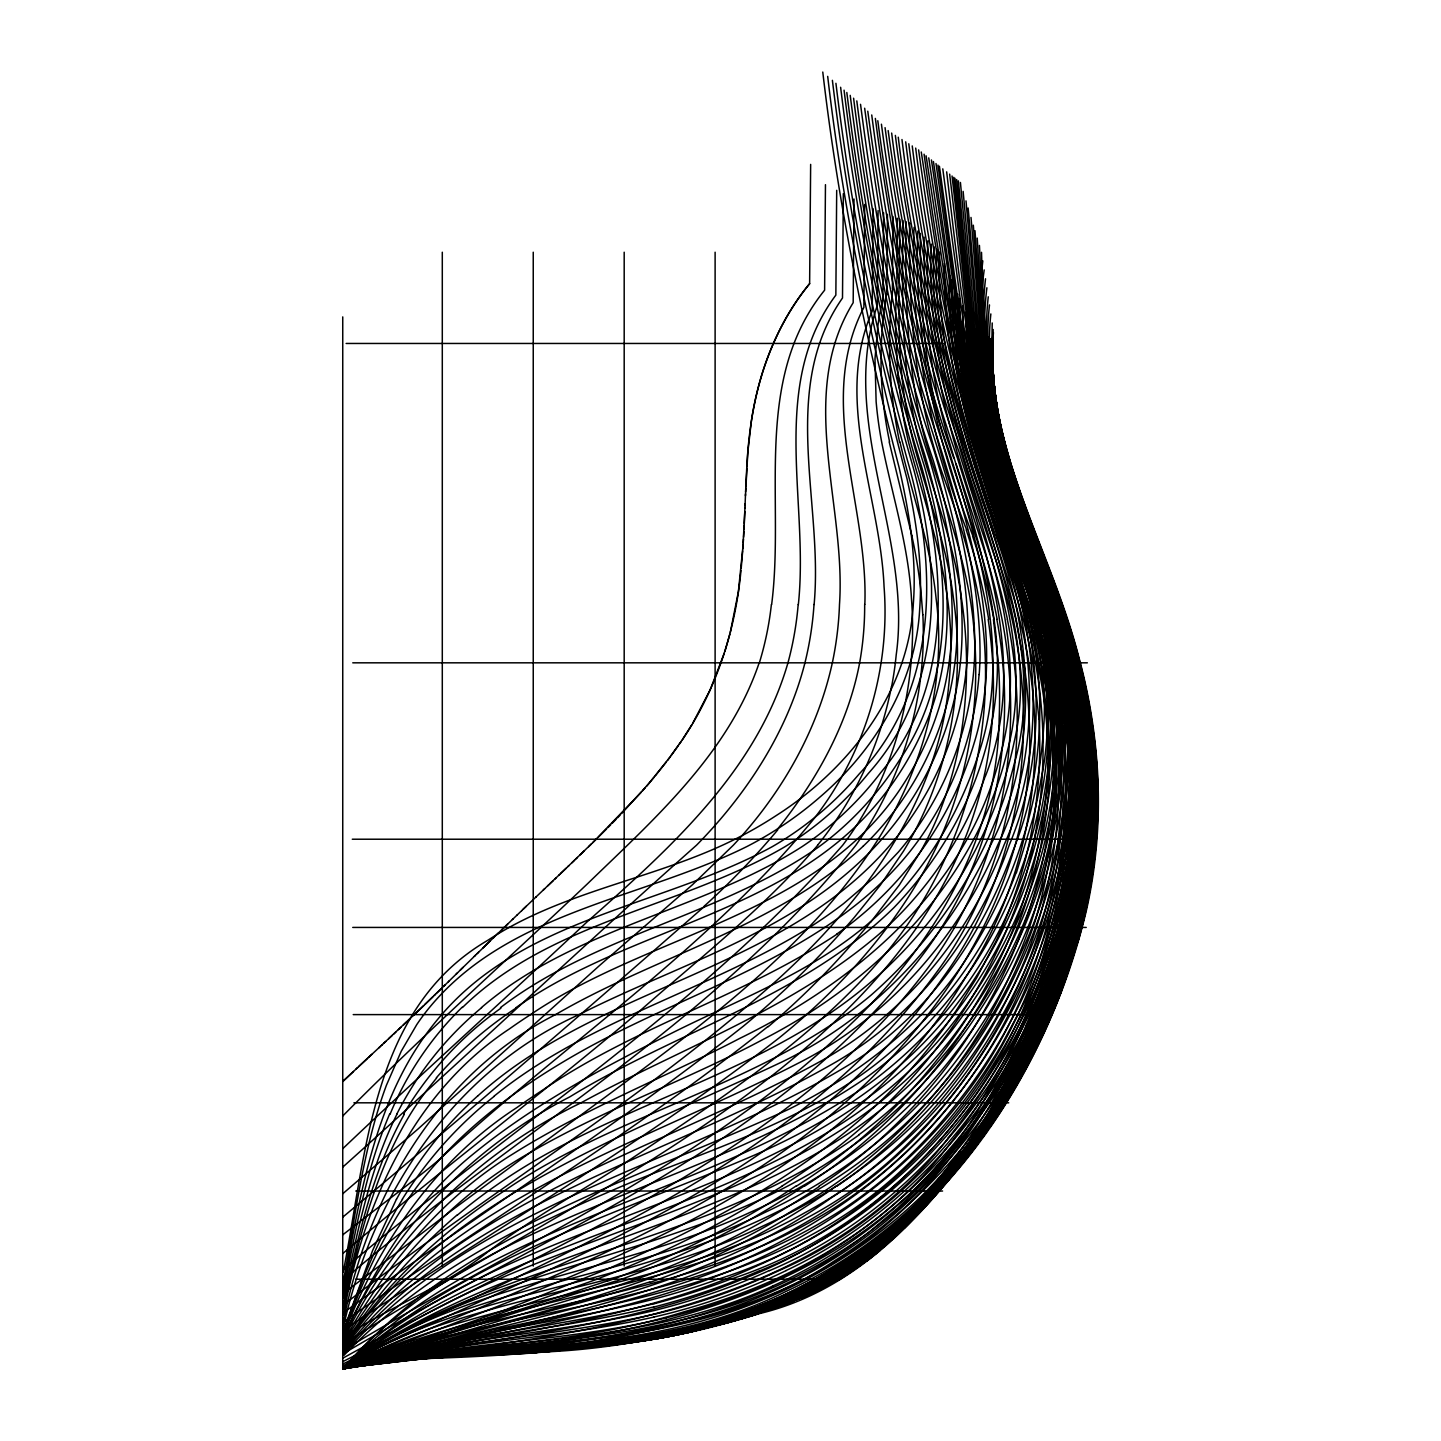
<?xml version="1.0" encoding="UTF-8"?>
<svg xmlns="http://www.w3.org/2000/svg" width="1441" height="1441" viewBox="0 0 1441 1441"><rect width="100%" height="100%" fill="white"/><g stroke="black" fill="none" stroke-linecap="round" stroke-linejoin="round"><path stroke-width="1.5" d="M992.723 337.194C989.589 415.278 1015.239 490.48 1042.618 562.476M920.349 233.478C920.006 288.74 922.87 344.309 933.984 398.581A514.977 514.977 0 0 0 942.54 433.795L977.682 542.248M944.467 263.325C943.783 314.606 950.916 365.762 962.876 415.566A858.278 858.278 0 0 0 971.666 449.016C990.183 515.302 1017.184 579.03 1032.17 646.325C1049.318 724.625 1046.022 807.176 1023.524 884.072C987.067 1001.333 906.047 1103.049 804.546 1171.173A885.747 885.747 0 0 1 781.869 1186.177M992.237 340.328C989.733 442.567 1031.702 537.727 1065.475 631.987A454.221 454.221 0 0 1 1075.634 668.804C1087.036 718.339 1090.441 769.494 1087.955 820.181A691.644 691.644 0 0 1 1085.037 857.971C1075.743 955.491 1037.358 1048.4 985.428 1130.699C929.193 1210.62 858.71 1289.857 759.605 1313.562A943.603 943.603 0 0 1 719.816 1324.945C667.867 1338.977 614.334 1345.948 560.711 1349.01L564.386 1348.362M939.622 252.121C933.462 384.603 993.371 505.485 1026.118 630.582A533.26 533.26 0 0 1 1033.503 668.102L1038.961 718.807M992.849 336.347C989.373 409.64 1012.447 480.574 1037.97 548.264M746.834 466.434C749.014 423.294 756.759 379.92 774.754 340.382A263.271 263.271 0 0 1 777.239 335.033L778.086 333.249A247.708 247.708 0 0 1 809.626 283.589L810.653 164.4M825.459 184.682L824.612 290.181C752.166 379.974 785.111 499.595 771.637 604.554M836.699 190.338L835.852 295.099C768.665 385.63 809.284 501.684 798.35 604.518M843.327 193.67L842.499 297.999C778.897 389.16 823.531 502.783 814.111 604.518M854.009 199.038L853.18 302.682C796.387 395.158 846.281 504.35 839.491 604.481A338.563 338.563 0 0 1 832.34 662.824C823.351 703.91 806.618 743.088 784.444 778.752A429.256 429.256 0 0 1 733.289 845.237L692.292 884.882L599.852 965.236L417.836 1129.168L342.742 1193.742M864.69 204.424L863.88 307.365C815.354 401.517 868.581 505.629 864.834 604.409M873.048 208.621L872.237 311.022C833.456 400.814 880.127 495.02 884.053 586.631C890.43 668.894 865.212 752.526 814.741 817.768C707.081 950.087 562.386 1045.031 438.172 1160.563A794.477 794.477 0 0 1 418.556 1176.45L342.742 1234.829M878.073 210.602L877.317 305.384C837.942 421.943 912.639 536.971 896.212 654.844A338.653 338.653 0 0 1 891.601 686.564M883.585 212.782L882.883 299.17A289.965 289.965 0 0 0 878.055 324.567L874.993 358.773L876.128 401.661A412.468 412.468 0 0 0 881.658 441.991C891.871 494.173 908.532 545.292 911.469 598.717C917.287 675.253 900.391 753.967 860.187 819.659A311.868 311.868 0 0 1 842.607 845.327C697.66 1010.519 508.781 1128.303 342.742 1270.187M886.827 294.793L887.476 214.331M892.411 288.596L892.988 216.528M897.383 218.257L896.86 283.661A671.776 671.776 0 0 0 895.654 331.322L898.175 379.127L903.327 417.007A435.866 435.866 0 0 0 908.496 442.009C926.905 511.879 953.24 581.335 950.664 654.772A335.393 335.393 0 0 1 948.664 685.916C937.172 802.799 863.537 901.075 779.455 977.971C643.803 1099.717 486.175 1193.562 342.742 1305.51M899.85 219.23C899.706 285.012 895.095 351.64 907.794 416.683A433.327 433.327 0 0 0 913.288 442.009C926.779 494.137 946.917 544.716 953.474 598.465C964.245 673.019 953.384 750.761 920.961 818.866A353.892 353.892 0 0 1 903.525 851.073L880.397 885.044L854.549 917.088A911.342 911.342 0 0 1 743.16 1026.334C614.262 1128.177 474.99 1215.988 342.742 1313.309M903.039 220.509C902.21 285.804 900.733 351.892 913.612 416.269A434.57 434.57 0 0 0 919.52 442.027C933.768 494.065 954.428 544.554 961.471 598.375C972.567 672.226 966.028 749.608 936.812 818.74A325.288 325.288 0 0 1 920.889 851.019L899.346 884.954L870.652 922.258M906.227 221.77C904.984 286.615 906.353 352.108 919.43 415.855A440.622 440.622 0 0 0 925.752 442.027C945.17 506.656 971.054 570.33 974.584 638.543C980.997 724.03 960.697 811.517 916.026 884.81C880.289 943.873 832.358 994.902 778.788 1038.168C640.344 1145.523 488.031 1233.28 342.742 1330.8M909.649 223.121C908.659 310.301 914.152 399.625 945.512 481.888C963.939 533.746 980.582 586.973 984.419 642.2C992.507 753.733 956.842 868.202 885.062 954.194C813.138 1039.249 718.501 1100.546 626.691 1161.842C580.525 1191.473 532.45 1218.203 488.553 1251.256C444.26 1287.317 389.538 1306.158 342.742 1338.167M924.149 237.153C923.483 291.388 927.175 345.876 938.397 399.013A555.001 555.001 0 0 0 946.953 433.795C966.335 499.955 988.418 566.007 995.983 634.887C1006.07 735.306 962.714 836.032 893.744 907.812C802.979 996.704 676.387 1031.558 569.915 1096.799C469.352 1148.531 388.62 1233.928 343.66 1337.842M927.95 240.827C922.096 351.532 956.446 457.644 992.165 560.693M529.586 1352.505C699.515 1348.308 874.165 1284.129 977.358 1143.199C1065.151 1025.758 1114.235 875.137 1092.818 728.227A564.71 564.71 0 0 0 1079.939 662.824C1052.452 552.299 984.509 450.006 993.425 332.511M993.011 335.303C988.778 409.064 1013.005 480.303 1038.853 548.264M931.354 244.123C925.662 355.999 962.75 462.651 998.109 566.889A702.776 702.776 0 0 1 1012.122 619.432C1039.88 741.683 1017.148 875.948 942.738 977.899C801.34 1180.035 556.208 1263.055 342.742 1364.033M934.092 246.771C927.031 371.472 977.899 487.112 1012.032 604.085A580.075 580.075 0 0 1 1015.797 619.45L1023.921 662.824A518.148 518.148 0 0 1 1029.054 718.122C1036.439 833.727 986.941 945.314 913.684 1032.35C768.629 1206.567 543.167 1277.338 342.742 1365.78L342.742 316.894M936.83 249.401C930.634 373.183 981.159 488.067 1015.653 604.085A603.779 603.779 0 0 1 1019.544 619.45C1051.624 740.17 1034.188 872.562 965.416 977.61C833.492 1199.308 567.34 1276.24 342.742 1366.825M993.155 334.24C985.824 445.593 1044.833 544.374 1074.698 648.234A536.07 536.07 0 0 1 1083.758 684.385M1097.358 817.047C1100.978 729.848 1078.733 644.037 1046.796 563.557M993.263 333.573C985.14 450.565 1051.173 552.876 1079.165 662.824A547.364 547.364 0 0 1 1096.493 794.784C1097.52 899.562 1063.872 1002.432 1011.204 1092.206A570.708 570.708 0 0 1 925.987 1203.739C880.433 1254.246 821.82 1292.559 756.759 1312.643A706.847 706.847 0 0 1 630.077 1342.49L586.109 1347.695M1089.846 794.73C1088.621 940.343 1026.821 1083.02 924.203 1185.961C856.53 1255.525 767.891 1303.186 673.343 1324.243C564.782 1350.307 451.393 1343.678 342.742 1368.842C412.991 1353.747 485.293 1354.45 556.658 1349.298M1084.226 817.029C1091.828 723.958 1064.881 633.626 1030.783 548.264A884.648 884.648 0 0 1 1000.54 438.136M927.536 1203.613C1033.665 1087.613 1093.323 929.859 1087.865 772.466M745.051 505.701L745.141 503.738M744.943 508.331L745.519 493.903M744.817 511.591L744.313 523.389M745.591 491.939L745.754 488.013M744.979 507.664L742.835 548.913M745.447 495.794L747.843 452.006L751.391 420.916A324.153 324.153 0 0 1 763.064 370.769C773.295 339.283 788.587 309.239 809.698 283.643M745.844 486.049L746.726 468.397M744.204 525.353L744.024 529.279M743.916 531.261L743.592 537.151M1081.29 894.681C1096.907 803.231 1092.476 707.549 1060.792 619.882C1018.877 504.746 968.388 386.206 982.816 260.893M1087.991 839.22L1089.63 772.466M743.466 539.114L743.232 543.041M1085.992 839.22L1087.343 817.011M993.209 329.521C983.158 445.575 1050.237 546.823 1078.408 655.583C1101.14 738.513 1105.445 827.062 1086.244 911.108C1044.149 1087.757 923.951 1259.632 745.339 1315.867M743.106 545.004L738.35 591.873L730.317 632.311M992.219 322.964L991.444 367.725M742.691 550.876L741.178 568.493M990.85 313.94C980.348 414.071 1025.974 506.944 1058.775 598.663C1081.795 661.455 1096.241 727.759 1096.511 794.82A523.984 523.984 0 0 1 1077.814 938.559M989.481 304.916C976.386 426.248 1040.798 535.638 1073.905 648.234A515.176 515.176 0 0 1 1087.072 706.18C1111.119 839.094 1076.031 976.35 1010.285 1092.224A546.193 546.193 0 0 1 989.21 1125.943L956.302 1170.038A654.052 654.052 0 0 1 926.725 1203.685C881.838 1255.327 823.261 1294.594 757.264 1313.327A846.858 846.858 0 0 1 727.561 1322.388L691.716 1331.7A637.39 637.39 0 0 1 669.777 1336.257C561.882 1357.566 450.907 1349.497 342.742 1367.887L609.435 1287.966M988.256 296.81C970.045 464.921 1091.63 606.805 1093.917 772.592M984.185 269.917C959.778 447.683 1087.919 598.195 1089.684 772.466M985.518 278.779C973.161 387.341 1014.68 491.417 1052.38 590.9M986.887 287.786C968.838 436.209 1060.432 564.98 1085.775 706.216C1098.366 777.708 1095.016 851.685 1077.256 921.988C1049.48 1039.609 981.951 1145.703 894.501 1228.074M740.98 570.456C735.27 632.419 715.096 693.463 679.053 744.511M1082.623 872.616L1083.938 861.52M1078.534 883.621L1081.398 861.502A685.952 685.952 0 0 0 1084.893 817.029C1092.458 723.976 1065.782 633.554 1031.45 548.264A878.938 878.938 0 0 1 1003.855 452.366M1081.344 894.681L1071.888 938.541L1058.342 982.366M1071.798 911.072C1085.974 836.464 1088.531 759.011 1073.527 684.331C1059.333 618.585 1030.099 557.505 1010.393 493.434A691.986 691.986 0 0 1 999.982 456.527C978.871 375.344 975.917 291.1 968.118 207.972M343.192 1272.115C366.662 1154.583 370.985 1008.178 487.959 940.216A334.474 334.474 0 0 1 509.177 927.428C580.381 888.088 662.482 875.552 735.018 839.22A404.615 404.615 0 0 0 775.87 815.786C848.821 769.278 908.893 692.437 913.342 603.563C916.8 557.703 909.181 511.897 899.058 467.298C865.357 337.302 838.32 205.523 822.775 72.05M343.246 1281.715C354.486 1221.878 361.475 1160.942 380.316 1102.815A424.176 424.176 0 0 1 386.422 1085.253L401.264 1051.191L416.755 1024.623A217.357 217.357 0 0 1 429.4 1007.583C508.835 911.27 641.425 899.184 747.122 846.425A366.734 366.734 0 0 0 821.046 796.116C875.57 749.086 915.846 682.061 919.682 609.129C922.816 565.394 916.512 521.57 907.055 478.934C872.201 346.56 843.399 212.493 827.692 76.373M343.3 1287.696C360.214 1194.697 374.966 1094.494 437.56 1019.508C521.462 917.341 662.23 906.749 772.016 846.804A322.964 322.964 0 0 0 807.572 823.117A332.475 332.475 0 0 0 859.088 774.069C937.605 690.509 937.947 570.33 909.217 466.65C873.714 340.058 848.101 210.89 832.394 80.336M1065.962 938.505C1079.075 884.324 1082.93 828.323 1083.308 772.736A474.449 474.449 0 0 0 1065.313 652.071L1047.967 599.186M1075.328 916.566L1077.49 905.65M343.336 1292.181C355.531 1232.091 365.402 1170.794 389.628 1114.055M343.498 1315.003C363.276 1204.388 413.009 1092.314 509.7 1028.712A516.599 516.599 0 0 1 530.54 1014.626C649.207 933.912 812.796 916.404 898.608 791.451A312.265 312.265 0 0 0 937.713 711.836C965.578 627.682 948.772 537.223 924.618 454.419C886.665 337.824 865.663 216.744 850.208 95.358M1070.807 916.53C1037.196 1086.892 927.77 1256.732 756.579 1312.643A722.301 722.301 0 0 1 727.597 1321.937L700.74 1329.395M343.372 1298.161C356.774 1235.748 368.464 1171.893 396.941 1114.181M343.444 1309.022C357.998 1241.962 374.12 1173.568 410.271 1114.361A296.972 296.972 0 0 1 426.86 1090.171L436.641 1077.958M343.408 1304.159C357.602 1239.242 371.562 1172.866 404.291 1114.289M343.534 1321.001C368.157 1195.237 438.334 1073.869 555.542 1014.608C656.412 955.707 776.015 927.374 863.141 846.245M1072.897 927.428L1067.187 949.565M1064.611 944.035C1045.157 1019.057 1013.743 1091.72 967.217 1154.025M343.57 1326.621C372.318 1194.679 453.321 1071.077 579.066 1014.608C680.134 963.29 796.153 931.516 875.642 845.993A316.876 316.876 0 0 0 897.275 820.289A326.855 326.855 0 0 0 947.926 722.409C975.809 636.616 958.121 544.716 933.282 460.544C893.51 344.129 872.129 222.689 856.801 100.906M729.83 634.22L724.913 651.242M1068.844 949.583L1071.888 938.541M1076.031 938.559L1065.944 971.558L1053.983 1003.945A718.014 718.014 0 0 1 1039.682 1037.304L1026.046 1065.151L1010.681 1092.224A585.388 585.388 0 0 1 926.275 1203.577C881.172 1254.751 822.325 1293.225 756.939 1312.895A763.622 763.622 0 0 1 719.924 1324.027L681.431 1333.429A673.704 673.704 0 0 1 630.059 1342.418L529.567 1352.306M1077.111 938.559L1066.97 971.558L1054.812 1003.981A696.669 696.669 0 0 1 1040.492 1037.304L1011.726 1092.206A561.342 561.342 0 0 1 938.037 1191.095L900.031 1228.11M1077.796 938.559L1067.601 971.576L1055.514 1003.963M1078.877 938.559L1060.72 993.245M724.301 653.115L710.143 689.879L692.869 723.022M985.5 775.942C1026.821 670.731 989.12 559.72 957.346 457.878C918.872 350.091 896.338 237.459 881.424 124.196M1060.558 971.486L1053.101 993.173M1052.038 993.173L1065.601 949.565A556.154 556.154 0 0 0 1075.598 905.614L1082.083 861.502A691.302 691.302 0 0 0 1085.559 817.011C1096.079 707.747 1054.128 605.328 1015.905 505.701C985.032 417.422 981.555 323.09 974.981 230.704M343.606 1331.808C359.331 1286.038 377.074 1240.575 402.507 1199.218M343.606 1330.061L372.625 1250.464L396.419 1199.254M759.173 662.824C728.462 753.535 654.574 818.794 587.712 883.567C506.061 961.039 421.889 1035.917 342.742 1116M1016.427 872.634L1033.305 817.245A544.374 544.374 0 0 0 1040.978 779.527C1060.666 688.852 1031.522 598.826 1001.567 514.149C958.175 396.833 935.461 273.52 918.619 149.918M1041.429 1025.992L1058.396 982.366M343.624 1333.159C366.104 1271.394 393.465 1209.629 438.514 1160.762C480.015 1115.064 531.207 1079.255 584.938 1049.372C705.568 982.528 856.512 945.386 932.129 819.605A326.17 326.17 0 0 0 979.069 674.532M1054.434 993.173L1046.13 1014.608M1044.959 1014.608L1049.12 1003.927M1027.361 1037.232C1075.328 927.013 1089.738 802.475 1067.403 684.349A442.351 442.351 0 0 0 1060.414 655.025C1027.307 549.723 978.151 446.476 979.97 333.61M1039.321 1026.01C1021.813 1069.15 1000.18 1110.795 972.351 1148.207M343.642 1334.906C377.848 1244.322 434.642 1160.87 516.815 1107.607A790.821 790.821 0 0 1 542.536 1090.207C634.562 1026.857 744.168 995.983 836.915 934.236M1025.001 1042.834C1073.617 930.832 1090.098 804.708 1067.187 684.439A379.289 379.289 0 0 0 1061.441 657.384C1039.591 579.174 1005.476 504.674 988.328 425.041A871.247 871.247 0 0 1 977.124 368.878L968.514 305.492L954.951 178.252M1024.533 1042.834C998.613 1108.111 958.229 1167.66 907.452 1216.186M1041.465 1025.992C998.757 1125.925 931.048 1218.582 839.977 1279.23M1034.368 1037.304L1013.275 1081.47M1022.137 1048.418C979.087 1156.799 890.97 1243.205 785.651 1291.604C647.928 1360.664 489.67 1339.716 342.742 1367.887C493.47 1318.911 655.835 1296.648 792.1 1210.818C890.232 1155.772 969.595 1070.033 1013.852 966.389C1062.665 859.178 1066.97 733.955 1032.603 621.882C997.028 515.59 957.184 407.929 957.797 294.126M1024.191 1059.621C1098.276 919.178 1115.766 747.375 1055.154 598.699M343.66 1336.654C374.498 1268.602 413.891 1202.082 472.72 1154.475C531.909 1105.913 599.744 1069.276 667.94 1035.07C738.476 999.297 815.138 971.702 874.723 917.953C922.997 873.804 958.589 816.308 978.493 754.111C1012.753 653.566 978.925 548.697 949.295 451.79C911.342 344.075 890.178 231.407 875.353 118.414M1019.562 1070.609C1098.024 918.493 1117.514 736.801 1046.454 577.643M994.722 943.531L976.836 977.538L956.482 1010.141A559.45 559.45 0 0 1 873.372 1107.913M1019.021 1070.609L1001.441 1102.815L979.394 1137.345M1014.374 1081.489L1019.976 1070.609M1020.786 1070.609L1009.204 1092.224M343.679 1339.608C392.871 1235.964 477.926 1152.548 581.029 1102.815C681.125 1048.129 791.685 1009.114 879.262 933.984A376.029 376.029 0 0 0 985.356 775.906M1026.478 1026.136C972.135 1130.717 888.413 1222.815 778.969 1270.602A637.606 637.606 0 0 1 653.89 1314.354M963.525 1159.357L987.589 1125.907A534.467 534.467 0 0 0 1007.835 1092.224L1029.937 1048.508L1039.591 1025.992A705.496 705.496 0 0 0 1052.038 993.173M1014.158 1081.489L987.715 1125.889L955.527 1169.984A690.978 690.978 0 0 1 926.905 1203.667L891.024 1239.494L850.929 1270.368M343.679 1341.355C384.747 1266.945 440.262 1198.516 513.392 1153.665C585.28 1108.417 664.823 1077.562 739.917 1038.313C857.845 980.727 969.018 886.341 1000.72 753.589C1029.234 651.17 988.544 548.823 959.004 451.826C921.664 347.101 899.832 237.621 885.062 127.655M691.86 724.715L682.386 739.647M995.947 1114.433L1003.062 1102.815M343.715 1342.85C390.187 1267.143 450.547 1197.723 528.577 1153.466C603.707 1109.318 686.474 1080.516 763.154 1039.393C877.353 980.943 975.431 880.415 1006.737 753.283C1035.322 650.539 991.336 548.895 962.102 451.844C924.942 348.074 902.949 239.602 888.16 130.591M1005.602 1102.815L973.99 1148.621L947.331 1180.773A484.59 484.59 0 0 1 924.942 1203.811C868.239 1257.921 799.035 1299.962 723.13 1320.604M990.688 1126.142L998.523 1114.577A641.047 641.047 0 0 0 1060.594 993.209M681.287 741.268L667.525 760.416M343.733 1346.182C377.56 1295.549 421.042 1251.779 469.604 1215.213A647.621 647.621 0 0 1 504.044 1191.023C618.765 1111.641 763.082 1085.469 870.868 995.317C940.036 934.669 991.894 853.414 1014.212 763.892C1039.519 677.576 1011.006 590.162 985.122 507.971C942.18 387.287 911.414 262.586 895.365 135.4M677.936 746.132L671.056 755.696M343.733 1347.461C445.431 1197.993 622.62 1137.273 778.824 1063.422C872.832 1019.093 947.8 939.316 990.597 845.092C1041.213 746.96 1031.99 632.689 994.488 532.233C949.961 403.894 914.369 272.439 898.265 137.201M971.955 1148.351L987.427 1125.943A530.9 530.9 0 0 0 1008.016 1092.224C1062.557 995.281 1090.891 883.801 1087.162 772.466C1088.712 635.103 1002.179 517.625 992.867 381.937M963.759 1087.216C1037.574 988.238 1072.554 862.204 1061.333 739.305C1056.703 656.79 1020.786 581.443 997.172 503.521C978.835 442.837 968.352 379.704 967.361 316.263M982.492 1137.561L986.599 1131.906M343.751 1349.118C452.528 1197.957 639.48 1145.217 797.557 1063.548C888.07 1018.012 958.301 937.731 997.766 845.056C1044.149 748.023 1035.485 636.652 998.775 538.322C953.456 408.884 918.385 275.952 901.976 139.525M669.885 757.282L648.396 784.066L621.521 813.661M964.641 1159.104L972.855 1148.189M963.092 1159.465C1062.792 1025.109 1102.779 848.677 1071.888 684.331A426.068 426.068 0 0 0 1064.899 655.043L1052.759 616.586L1028.009 548.102A785.111 785.111 0 0 1 985.158 335.573M963.813 1087.144C902.174 1171.227 813.426 1232.775 717.096 1270.908C596.178 1316.732 467.136 1334.438 342.742 1368.32C494.965 1302.79 669.525 1303.348 814.849 1219.428C883.081 1181.386 939.892 1124.935 982.978 1060.108C1055.172 950.808 1090.423 814.525 1068.159 684.421A384.531 384.531 0 0 0 1062.233 657.384C1040.6 581.299 1007.583 508.709 990.489 431.219A865.068 865.068 0 0 1 977.971 368.95L969.649 305.978L956.662 179.549M978.295 1143.181C914.927 1228.038 827.224 1296.99 723.094 1322.442M666.318 761.965L655.331 775.798M958.913 1164.85L962.768 1159.501M777.257 829.53C816.236 780.86 847.992 724.643 859.647 662.824A323.865 323.865 0 0 0 864.672 604.427M948.142 1137.904C1056.289 1006.232 1095.484 821.91 1052.777 657.312A564.89 564.89 0 0 0 1046.418 635.427L1011.258 534.323M947.494 1180.521C1007.331 1110.597 1050.615 1027.199 1074.932 938.541A513.969 513.969 0 0 0 1086.496 883.657L1089.486 861.52A588.576 588.576 0 0 0 1093.287 794.766C1095.214 709.692 1070.051 627.628 1038.745 549.579M343.805 1368.59C412.54 1287.011 508.151 1235.063 604.896 1193.616A1254.571 1254.571 0 0 1 640.831 1178.378C727.471 1143.848 819.064 1113.965 890.808 1051.858A433.849 433.849 0 0 0 1016.139 872.525M958.571 1164.886L941.459 1185.907M343.751 1350.757C461.949 1199.921 655.007 1151.737 816.254 1063.638C903.111 1016.878 968.982 936.578 1004.053 845.02C1047.643 747.068 1038.457 636.4 1001.207 538.34C955.563 409.856 922.258 277.338 905.687 141.848M904.57 1227.93L927.536 1203.613L955.797 1169.912M954.302 1170.218C914.873 1220.473 864.024 1261.65 806.906 1290.217M817.677 845.327C763.748 908.514 697.606 959.742 635.625 1014.608C539.348 1095.935 438.442 1171.587 342.742 1253.58M954.951 1170.164C823.928 1335.285 598.934 1354.162 404.633 1359.151M654.07 777.311L646.469 786.282M947.169 1180.539C915.972 1218.131 881.586 1254.138 839.238 1279.23L879.172 1250.446L915.774 1215.988M948.466 1137.958C816.741 1307.744 589.765 1332.997 392.168 1358.323M645.19 787.759L642.614 790.713M343.769 1352.216C469.82 1201.362 668.84 1157.555 832.916 1063.728C916.584 1015.995 977.538 935.101 1009.258 845.002C1050.525 746.312 1040.942 636.202 1003.224 538.358C957.328 410.667 925.5 278.491 908.785 143.776M641.317 792.172L592.809 842.589M924.402 1195.291C1051.462 1052.632 1104.779 846.642 1059.874 660.59A497.415 497.415 0 0 0 1049.318 623.953C1015.04 529.91 974.927 434.786 977.502 332.709M936.524 1191.023L924.636 1203.811M620.188 815.066L617.487 817.858M343.769 1353.856C477.818 1201.848 684.457 1165.553 850.73 1063.728C928.454 1015.076 982.384 935.93 1013.023 850.694C1051.966 754.291 1046.382 646.379 1009.402 550.534C961.994 419.673 929.103 284.165 912.243 145.937M616.136 819.245L612.065 823.423M916.098 1215.952L892.177 1239.44M610.714 824.792L607.976 827.566M926.419 1203.721L888.575 1239.422L861.304 1260.641M606.607 828.935L598.357 837.149M903.345 1227.948L927.121 1203.649A711.674 711.674 0 0 0 956.248 1169.966M926.005 1203.739C878.974 1252.679 820.631 1290.542 756.255 1312.247M596.97 838.518L567.988 866.491M918.025 1210.062C869.427 1259.956 807.915 1296.36 741.376 1316.552M460.273 970.117L463.065 967.379M456.077 974.224L457.481 972.855M448.367 981.753L475.458 955.275M443.954 986.058L449.16 980.979M474.359 956.338L493.867 937.37M445.035 984.996L415.909 1013.131M477.205 953.582L478.628 952.195M436.893 992.921L440.964 988.976M482.897 948.016L490.048 941.081M591.422 843.958L588.63 846.66M342.742 1148.693C423.222 1072.158 506.061 998.127 586.937 922.006C668.804 849.379 756.561 771.674 787.957 662.824A324.819 324.819 0 0 0 798.17 604.518M434.209 995.515L435.56 994.218M432.876 996.812L424.951 1004.467M492.912 938.307L498.496 932.903M497.217 934.146L507.772 923.969M501.54 929.985L504.404 927.211M580.237 854.783L584.434 850.73M343.787 1355.495C464.668 1229.857 634.923 1179.963 788.785 1109.264C861.628 1072.951 928.436 1020.732 971.45 950.718C1013.005 884.324 1038.259 807.518 1043.518 729.362C1049.174 661.293 1026.713 595.908 1005.764 532.323M505.845 925.824L513.032 918.926M576.004 858.836L577.409 857.485M423.654 1005.728L383.684 1043.338M512.42 919.52L517.355 914.783M517.067 915.071L521.714 910.622M521.678 910.64L526.361 906.173M571.771 862.889L574.599 860.187M523.119 909.271L536.07 896.914M566.097 868.293L560.405 873.714M535.638 897.329L553.272 880.523M554.695 879.154L556.136 877.803M558.73 875.317L568.943 865.591M543.239 890.07L544.68 888.701M547.544 885.963L548.985 884.612M549.525 884.09L558.982 875.083M413.369 1015.545L414.648 1014.338M408.343 1020.3L409.586 1019.129M407.082 1021.489L403.354 1025.001M353.459 1071.474L342.742 1081.543L357.656 1067.547M356.071 1069.024L371.886 1054.29M398.418 1029.631L400.886 1027.307M358.647 1066.61L367.563 1058.306M393.501 1034.224L395.951 1031.918M388.602 1038.781L392.276 1035.358M368.824 1057.136L385.738 1041.447M378.767 1047.913L379.992 1046.76M381.235 1045.626L382.459 1044.473M704.289 906.533C584.884 1011.312 464.632 1115.262 342.742 1217.159M462.453 1007.511C551.219 920.763 681.125 907.668 784.823 846.804A322.568 322.568 0 0 0 818.848 822.793A330.98 330.98 0 0 0 868.401 773.385C944.431 688.636 941.621 569.375 912.964 466.65C876.686 341.247 851.595 212.908 835.924 83.308M873.264 1107.805C829.277 1148.513 779.095 1181.98 726.804 1211.034A1317.993 1317.993 0 0 1 612.533 1266.783M1047.391 577.625C1091.215 680.584 1101.861 796.008 1080.534 905.65A491.759 491.759 0 0 1 1073.005 938.541C1037.934 1075.887 952.735 1200.605 830.971 1274.799M342.742 1167.12C461.534 1060.72 577.283 950.97 696.543 845.165A503.846 503.846 0 0 0 719.635 820.109C758.705 774.538 790.1 721.311 804.943 662.824A335.753 335.753 0 0 0 814.021 604.5M477.691 1096.025C596.484 988.004 773.889 972.693 883.567 852.388A314.552 314.552 0 0 0 909.541 820.019M893.006 1233.874C839.977 1281.535 773.024 1309.923 704.667 1327.431M890.502 1239.494C864.456 1262.424 835.492 1282.4 803.357 1295.801M768.017 1026.46C632.815 1134.139 484.104 1223.337 342.742 1322.442M887.35 1233.82C843.129 1271.646 790.983 1299.962 735.324 1316.858M456.977 1215.429L467.19 1207.018A512.888 512.888 0 0 1 497.757 1184.322C613.145 1103.698 758.632 1076.715 867.158 985.176C941.279 923.285 994.326 836.284 1014.23 741.737C1033.521 660.014 1003.999 579.282 980.925 501.918C938.433 382.405 907.434 259.056 891.655 133.076M900.661 1222.166C830.322 1280.833 744.583 1321.091 654.34 1337.068C551.273 1354.756 445.593 1348.344 342.742 1367.887L594.16 1298.881L649.783 1281.95M481.474 1007.547C574.058 927.77 700.794 911.469 801.898 846.75A321.487 321.487 0 0 0 833.943 822.397A328.62 328.62 0 0 0 880.829 772.502C951.744 688.005 946.971 572.653 919.538 472.792C881.766 346.903 856.386 217.717 840.625 87.271M342.742 1280.707C512.275 1134.571 715.186 1022.75 855.81 845.255A367.293 367.293 0 0 0 922.852 614.713M867.194 1260.785L880.091 1250.446M342.742 1294.018L452.942 1209.503L604.842 1097.43C705.406 1022.84 809.86 946.359 878.199 839.22C922.87 768.251 947.007 682.62 936.128 598.717C930.778 545.076 911.937 494.263 899.959 442.009M494.209 1096.061C587.91 1019.976 708.143 990.615 809.464 927.428A459.895 459.895 0 0 0 843.597 903.597L875.245 876.452L898.211 852.225A307.617 307.617 0 0 0 922.474 819.803A325.666 325.666 0 0 0 971.955 686.402A307.473 307.473 0 0 0 974.602 657.24C976.908 576.364 953.384 497.703 929.049 421.456C895.275 319.974 879.064 213.88 864.654 108.237M859.088 1134.589C1004.557 1027.991 1088.369 836.158 1053.119 657.312M864.204 1255.579C1035.809 1126.394 1108.399 891.691 1070.105 684.331A432.102 432.102 0 0 0 1063.134 655.025C1035.575 566.493 996.253 480.7 987.409 387.287A622.314 622.314 0 0 1 983.212 334.798M500.459 1007.619C596.268 934.272 720.968 915.792 819.028 846.714A306.933 306.933 0 0 0 848.677 821.982A319.776 319.776 0 0 0 899.31 760.38C958.841 673.415 948.7 562.71 921.592 466.65C883.621 343.967 859.665 217.555 844.066 90.171M836.897 1186.195C993.66 1078.318 1090.981 874.471 1064.215 684.511A377.578 377.578 0 0 0 1058.883 657.384C1036.619 572.707 998.955 492.606 981.861 406.434A899.292 899.292 0 0 1 974.422 368.626L964.948 303.961L949.655 174.145M818.956 1186.195C941.297 1106.67 1026.911 972.369 1048.688 828.269C1064.737 725.237 1035.088 623.269 1000.126 527.388C973.72 449.952 955.221 369.076 954.681 286.939M848.479 1265.504C1030.747 1140.137 1108.435 897.023 1069.168 684.331A435.146 435.146 0 0 0 1062.197 655.025C1028.334 550.228 982.186 446.692 982.078 334.384M804.51 1186.177C928.851 1107.084 1020.948 974.602 1043.896 828.287C1061.765 725.652 1034.512 623.052 999.009 527.37C971.684 447.647 951.618 364.447 951.564 279.734M796.315 1186.177C921.79 1107.3 1017.49 975.881 1041.177 828.287C1080.156 635.067 941.153 467.208 949.799 275.663M515.86 1007.727C626.547 929.445 775.384 914.999 869.535 812.22A313.742 313.742 0 0 0 919.898 736.495C962.012 651.98 948.754 554.101 924.51 466.65C885.873 344.921 862.493 219.104 846.822 92.494M857.449 1260.497C826.053 1282.004 791.631 1298.827 755.931 1311.868A564.782 564.782 0 0 1 658.159 1338.491A594.701 594.701 0 0 0 756.183 1312.067M342.742 1344.885C603.527 1173.01 1046.634 1012.537 988.202 619.45M342.742 1350.667C513.482 1246.825 702.019 1166.345 848.245 1026.55C933.192 946.647 997.604 838.122 999.153 718.771A500.477 500.477 0 0 0 998.361 662.824L993.443 619.45M342.742 1353.964C537.403 1238.72 761.983 1153.539 908.37 972.729C990.886 876.218 1020.192 743.16 996.848 619.45M841.22 1270.133L796.423 1294.45L755.714 1311.616A549.868 549.868 0 0 1 654.25 1339.139M839.923 1279.23L805.861 1296.378L757.642 1313.85A932.615 932.615 0 0 1 719.834 1324.711M838.554 1279.23L816.831 1291.028L793.559 1301.115M342.742 1358.251C544.752 1245.961 778.861 1162.563 924.257 972.729C1001.045 873.912 1025.596 741.142 1002.089 619.45A642.524 642.524 0 0 0 985.662 554.569L956.085 463.948M825.513 1285.156L836.248 1279.23M823.405 1279.23C779.437 1303.907 731.902 1322.172 682.764 1333.411M342.742 1361.673C552.137 1255.201 792.37 1169.93 936.344 972.657C1010.519 872.796 1032.26 740.044 1007.331 619.45M786.102 1270.548C920.817 1206.946 1019.994 1079.669 1063.152 938.613A604.5 604.5 0 0 0 1071.906 905.65L1080.426 861.538A505.773 505.773 0 0 0 1079.687 706.252A491.435 491.435 0 0 0 1067.853 652.053L1050.669 599.15M827.602 1285.318L793.27 1300.989L757.516 1313.778A934.056 934.056 0 0 1 727.525 1322.64L691.734 1331.628A642.596 642.596 0 0 1 669.777 1336.257L624.908 1343.21M769.422 1270.692C938.433 1199.182 1053.137 1029.162 1079.669 850.424A470.414 470.414 0 0 0 1084.28 794.946A485.365 485.365 0 0 0 1074.284 684.403A480.069 480.069 0 0 0 1066.376 652.053L1052.849 609.651L1011.006 493.452A619.702 619.702 0 0 1 1000.612 456.563C980.781 378.389 977.935 297.422 971 217.447M811.463 1290.235L789.902 1299.944L756.597 1312.427A700.524 700.524 0 0 1 630.059 1342.418L623.719 1343.246M801.61 1292.775C730.011 1325.648 651.764 1342.201 573.536 1348.776A802.385 802.385 0 0 1 529.586 1352.901A790.316 790.316 0 0 0 579.804 1347.947C650.99 1338.167 723.238 1327.035 789.254 1297.242C867.194 1262.64 932.021 1202.442 978.961 1131.815C1062.864 1000.684 1097.97 837.851 1068.267 684.331A438.514 438.514 0 0 0 1061.297 655.025C1027.793 549.994 980.186 446.584 981.033 333.988M814.867 1290.74L757.173 1313.345A832.574 832.574 0 0 1 719.888 1324.333L691.752 1331.556A609.309 609.309 0 0 1 669.777 1336.257C561.846 1357.224 450.943 1349.497 342.742 1367.887C451.862 1346.056 564.62 1352.379 673.343 1328.26C765.153 1307.509 852.045 1262.964 920.024 1197.561C974.909 1142.785 1021.183 1077.382 1047.193 1003.927C1068.718 943.927 1080.732 880.667 1083.668 817.029C1091.323 723.94 1064.142 633.68 1030.225 548.264M790.064 1294.54L766 1305.078A398.671 398.671 0 0 1 729.236 1317.74L679.9 1329.683L579.786 1347.803A732.226 732.226 0 0 1 529.604 1353.207C467.244 1357.35 403.894 1353.946 342.742 1368.95C455.68 1343.859 573.626 1346.723 684.709 1311.598C787.092 1283.661 885.963 1229.785 950.213 1143.379C1056.649 1008.664 1097.646 823.748 1054.055 657.312A567.376 567.376 0 0 0 1039.213 603.239L997.37 479.421L975.863 400.022L959.922 314.498L939.406 166.237M763.478 1191.023C625.88 1256.426 467.929 1277.356 342.742 1368.554L404.723 1359.674L545.959 1349.911M805.285 1296.27L816.831 1291.028M759.893 1270.782C982.726 1180.611 1120.9 919.466 1072.626 684.331A428.535 428.535 0 0 0 1065.583 655.043L1053.425 616.586L1009.943 493.434M772.718 1286.038C637.751 1348.65 485.167 1336.942 342.742 1368.067L429.634 1357.584L504.584 1353.531L404.741 1359.746L592.521 1346.002L646.433 1340.256L592.377 1346.633M612.587 1266.909L506.656 1309.347L342.742 1367.347M730.587 1279.23C853.594 1238.99 955.671 1147.414 1012.537 1031.9C1045.734 965.218 1063.476 891.295 1067.529 817.065C1077.472 709.747 1036.781 608.732 1001.999 509.772C960.012 395.302 940.631 274.529 924.077 154.205M792.208 1300.701L768.954 1309.383M596.988 1279.23L436.551 1336.149L342.742 1367.563L615.091 1281.211M727.525 1322.64A923.609 923.609 0 0 0 757.516 1313.76L793.613 1301.115M782.013 1305.726L794.027 1301.223M1057.424 657.312A466.884 466.884 0 0 1 1063.782 684.385C1089.972 820.65 1066.376 966.263 997.424 1086.838C959.976 1153.791 908.947 1214.169 844.174 1256.102C769.116 1305.762 679.738 1325.918 592.395 1341.697A783.4 783.4 0 0 1 529.604 1349.911L417.332 1358.575L342.742 1368.193C500.657 1307.689 679.666 1308.5 826.882 1219.122C890.736 1181.44 943.261 1126.844 984.329 1065.529C1057.46 954.717 1093.017 816.146 1069.168 684.403A395.248 395.248 0 0 0 1063.062 657.384C1040.906 581.443 1008.142 508.745 991.174 431.219A854.225 854.225 0 0 1 978.853 369.04M718.122 1279.23C833.727 1242.502 933.588 1163.896 995.965 1059.928C1036.151 996.488 1061.297 924.203 1074.139 850.442A473.152 473.152 0 0 0 1079.687 750.473M607.021 1281.067L342.742 1367.635M781.652 1305.618L757.444 1313.58A880.487 880.487 0 0 1 719.852 1324.513L669.777 1336.185A590.828 590.828 0 0 0 691.752 1331.556M379.884 1362.592L342.742 1368.32C535.476 1304.195 770.07 1311.49 919.466 1152.368A572.707 572.707 0 0 0 1001.873 1044.275L1025.109 1001.027A503.107 503.107 0 0 0 1039.573 967.613C1059.675 914.945 1073.059 859.538 1077.886 803.339A426.644 426.644 0 0 0 1073.959 702.614A405.533 405.533 0 0 0 1065.097 661.419C1047.769 600.158 1021.939 541.69 1004.845 480.321A937.659 937.659 0 0 1 989.174 418.845L986.599 406.416A826.954 826.954 0 0 1 978.115 356.756L972.153 307.059L960.427 182.467M417.332 1358.575L342.742 1368.374C443.81 1334.24 550.93 1325.702 653.872 1299.134A780.265 780.265 0 0 0 718.122 1279.212M470.865 1353.801L413.801 1358.179L342.742 1368.266C444.134 1336.221 551.02 1329.341 653.89 1303.691M723.094 1322.063L710.827 1325.648M1020.282 540.447L1047.985 616.532L1060.018 655.025A444.801 444.801 0 0 1 1067.006 684.349C1092.206 835.564 1038.709 992.975 941.279 1109.012C792.604 1288.416 553.038 1311.67 342.742 1368.211C444.314 1337.572 551.074 1331.916 653.89 1306.861M723.13 1320.424L710.863 1323.883M342.742 1368.193C444.512 1339.139 551.128 1334.942 653.89 1310.59A667.885 667.885 0 0 0 769.368 1270.53M553.326 1349.154L442.297 1356.485L342.742 1368.139C507.286 1317.921 687.447 1300.412 831.187 1197.885C918.728 1141.56 985.014 1056.703 1024.461 960.913C1067.475 853.955 1069.294 731.542 1035.124 621.918C999.189 519.823 962.606 415.404 962.804 305.708M717.006 1322.099L698.525 1326.927M710.827 1325.432L692.31 1330.475M704.667 1327.017L648.702 1339.157M542.266 1349.388L442.297 1356.539L342.742 1368.031C444.765 1340.887 551.164 1337.896 653.872 1314.3M704.703 1325.252L692.328 1328.35M367.581 1364.627L342.742 1368.031C444.891 1342.057 551.183 1340.184 653.872 1317.074M666.354 1317.867C559.919 1343.318 449.16 1342.508 342.742 1368.103L367.563 1364.519M692.346 1328.152L679.918 1331.07M679.9 1333.087L686.114 1331.718M673.343 1335.339C822.235 1306.915 951.402 1203.073 1013.113 1065.025C1070.627 948.034 1090.531 812.778 1066.484 684.457A375.741 375.741 0 0 0 1060.864 657.384C1038.673 577.066 1003.512 500.675 986.401 418.845A873.732 873.732 0 0 1 976.512 368.824L967.704 305.15L953.762 177.315M681.377 1333.718L668.48 1336.311A623.791 623.791 0 0 1 630.077 1342.4L617.577 1343.895L655.475 1338.779L694.238 1330.872M686.114 1331.16C590.035 1354.972 490.066 1350.127 392.42 1361.493L517.139 1351.136L404.669 1359.403L342.742 1367.905C510.997 1339.085 696.507 1363.654 844.552 1260.443C959.04 1188.177 1038.493 1067.889 1074.103 938.541A497.793 497.793 0 0 0 1081.723 905.65L1088.495 861.52A611.308 611.308 0 0 0 1091.864 817.011C1094.944 747.735 1084.659 678.009 1061.044 612.785M686.132 1329.521L673.686 1332.349M379.776 1360.61L342.742 1368.68L379.866 1362.466L342.742 1367.941C476.052 1341.859 617.144 1360.646 745.862 1310.806C848.785 1272.673 939.334 1201.47 998.415 1108.723C1105.265 950.466 1125.331 746.042 1047.517 570.582M542.158 1350.433L417.188 1358.593L342.742 1367.959L399.463 1358.287L470.829 1350.397M667.453 1333.591L673.686 1332.132M371.13 1363.312L399.571 1359.764L342.742 1367.959L413.729 1356.774M342.58 1368.031C507.971 1336.185 691.536 1352.036 838.014 1254.192A430.175 430.175 0 0 0 868.977 1232.253L897.671 1208.044L924.546 1181.8A660.807 660.807 0 0 0 1001.261 1084.857C1051.246 1010.195 1078.282 921.988 1087.162 833.042A485.653 485.653 0 0 0 1089.072 783.706L1088.531 765.207A515.842 515.842 0 0 0 1072.698 661.509C1057.55 599.366 1028.099 542.104 1009.42 481.132M667.453 1333.375L567.232 1349.587A871.859 871.859 0 0 1 529.586 1352.703L417.26 1358.683M667.453 1335.087L636.202 1340.706L579.93 1347.281M379.794 1362.087L342.742 1368.644C475.458 1337.428 615.127 1332.511 742.205 1279.23C920.925 1210.692 1047.139 1037.214 1076.409 850.424A457.409 457.409 0 0 0 1081.741 795A466.56 466.56 0 0 0 1076.427 706.252A455.05 455.05 0 0 0 1064.557 652.071L1047.157 599.186M654.953 1335.987L642.434 1338.257M392.384 1360.88L342.742 1368.896C506.674 1336.419 688.816 1357.836 834.843 1260.605C949.439 1188.032 1035.989 1070.321 1068.898 938.523A538.484 538.484 0 0 0 1076.067 905.614L1082.551 861.502A695.264 695.264 0 0 0 1086.01 817.011C1095.286 712.538 1059.225 612.929 1020.714 517.877C986.941 428.661 982.942 332.205 977.214 238.071M662.013 1337.68L665.904 1336.978A582.578 582.578 0 0 0 709.729 1326.963L727.579 1322.136A771.403 771.403 0 0 0 756.849 1312.949C822.199 1292.865 880.829 1254.21 926.725 1203.685A661.941 661.941 0 0 0 955.527 1169.984M654.232 1339.013L650.341 1339.626L719.852 1324.513A930.129 930.129 0 0 0 757.642 1313.85M668.426 1336.509L642.524 1340.724M642.434 1338.725L592.377 1346.47L633.716 1341.967M658.141 1338.347L628.816 1342.778M629.951 1341.247C697.84 1330.439 766.036 1313.598 826.197 1279.23C911.973 1231.497 977.971 1153.376 1019.219 1065.061C1046.382 1005.746 1068.051 943.189 1075.652 878.127C1082.479 821.1 1083.128 763.172 1075.238 706.234C1064.449 632.167 1030.063 564.746 1009.33 493.416A849.379 849.379 0 0 1 982.96 381.487L974.008 310.373L963.128 191.383M647.982 1339.229L570.96 1347.785M342.742 1367.887L367.527 1364.033M629.951 1341.697L604.932 1345.264L624.908 1343.156L554.749 1349.37M611.2 1344.903L617.469 1344.093M392.42 1361.169L342.742 1368.914C391.574 1356.792 442.117 1355.206 492.12 1352.415M367.563 1364.573L392.294 1361.043M573.536 1348.812L605.04 1345.66M616.064 1344.039L624.908 1343.084M615.991 1344.327L603.149 1345.66M392.402 1361.439L467.19 1354.72L571.771 1347.875L554.749 1348.992M392.222 1360.574L429.598 1357.404L504.62 1354.306M417.278 1358.791L367.563 1364.357L342.742 1368.932L367.455 1364.195L342.742 1368.68L367.473 1364.339L417.26 1358.737L542.158 1350.847M560.711 1348.38L417.296 1358.305L616.064 1344.147M417.043 1356.449L529.604 1347.209M605.04 1345.083L617.577 1343.841L579.93 1347.119M417.332 1359.007L442.243 1356.683M607.219 1345.192L583.839 1347.371M479.565 1349.515L529.586 1344.579A910.874 910.874 0 0 0 560.999 1340.454C728.786 1318.011 903.993 1248.627 988.508 1092.206C1066.988 963.975 1092.746 803.069 1054.884 657.312A623.431 623.431 0 0 0 1045.013 624.583C1010.862 528.649 971.955 431.273 974.116 327.557M404.705 1359.602L549.633 1349.569L467.244 1354.45L417.314 1358.935M607.219 1344.831L571.771 1347.551M579.93 1347.749L598.375 1346.164M579.93 1348.218L529.567 1352.09M598.375 1345.93L567.34 1348.38M580.633 1347.461L589.513 1346.777M589.513 1346.687L467.154 1355.098M589.495 1346.506L556.658 1348.794M554.767 1350.235L567.358 1349.28M570.96 1348.344L577.391 1347.875M554.749 1349.839L630.077 1342.4A639.948 639.948 0 0 0 668.48 1336.221M568.078 1348.416L571.771 1348.164M568.078 1348.344L571.771 1348.092M564.386 1348.668L568.078 1348.11M564.386 1348.146L568.078 1347.785M553.326 1348.956L560.711 1348.704M553.326 1349.28L557.019 1349.244M492.246 1352.811L557.019 1348.938M528.054 1350.541L542.356 1349.713M485.149 1352.955L542.266 1350.019L492.246 1352.937M429.598 1357.404L467.082 1355.387M454.599 1355.981L517.067 1352.793L504.566 1353.351M517.103 1353.423L492.101 1354.576M467.082 1355.675L492.101 1354.738M346.146 343.462L942.882 343.462M352.757 662.824L1087.361 662.824M352.288 839.22L1084.659 839.22M352.739 927.428L1086.226 927.428M353.225 1014.608L1049.913 1014.608M353.892 1102.815L1008.718 1102.815M355.783 1191.023L942.576 1191.023M355.747 1279.23L826.287 1279.23M1044.131 556.568C1017.112 486.986 988.67 415.188 990.796 339.211M1039.573 549.579L1042.239 556.568M1043.068 563.593L1048.346 577.607M1041.717 562.476C1014.536 490.823 990.219 415.819 992.561 338.239M1029.739 536.43L1049.823 590.936M1039.141 562.494L1069.384 648.252M1040.834 562.494L1018.121 497.487M1047.769 590.972C1016.914 510.276 991.048 425.797 990.111 338.671M1050.939 584.632L1053.533 591.657M1053.497 605.202C1031.144 546.229 1009.745 486.482 998.613 424.212M1044.851 591.026L1029.54 548.264A848.01 848.01 0 0 1 1018.373 512.636L1008.718 476.593A1008.268 1008.268 0 0 1 1000 437.992L990.453 380.118L987.049 336.329M1039.663 578.58L1028.712 548.102M1042.455 586.163L1045.247 593.764M1056.073 598.681L1058.595 605.742M1055.028 605.166L1064.899 633.806M1013.167 528.307L1045.824 619.144A617.216 617.216 0 0 1 1057.478 657.294M1019.76 535.133L1047.553 614.46L1060.054 657.384A369.995 369.995 0 0 1 1065.511 684.475C1086.19 818.65 1044.041 957.418 964.641 1065.908C913.756 1136.337 842.12 1190.086 763.37 1225.805C629.177 1291.082 472.774 1293.514 342.742 1368.464L392.366 1361.277L342.742 1368.572C480.213 1212.223 699.371 1191.365 864.636 1078.769C934.128 1029.27 987.878 958.625 1017.706 878.758C1052.921 787.993 1060.432 685.214 1028.153 592.503C998.109 505.034 969.307 415.26 970.225 321.649M1018.247 535.079C973.72 418.899 961.111 294.468 946.665 171.857M1055.262 609.615L1068.646 652.053A508.115 508.115 0 0 1 1087.09 794.91A492.12 492.12 0 0 1 1083.218 850.388C1060.288 1031.306 945.08 1202.605 777.708 1279.23A597.168 597.168 0 0 1 666.336 1317.776M1025.686 524.578L1029.757 536.43M1011.096 522.308C989.535 460.85 975.665 396.113 976.205 330.764M1017.688 529.081L998.415 468.127L984.293 412.648A883.405 883.405 0 0 1 975.665 368.734L966.569 304.663L952.051 176M1009.222 528.325C986.635 462.957 972.549 394.258 972.387 324.927M1025.704 524.578L1018.048 500.729M1004.035 527.406C980.817 458.112 966.857 385.54 965.686 312.373M953.69 457.86C915.071 348.938 892.681 235.135 877.803 120.738M966.677 530C928.941 433.687 909.991 331.034 914.062 227.408M1042.455 609.129L998.829 480.321L978.853 406.434L964.173 328.584L942.774 168.849M972.927 536.106C935.713 438.803 913.288 335.807 917.863 231.082M1037.88 603.185L994.254 473.369L972.729 393.861L957.454 313.706L936.002 163.553M1066.502 633.788L1070.915 648.252M1037.448 608.534L990.706 467.298L968.91 387.665L954.104 312.625L931.426 159.969M1018.067 500.729C1002.216 448.565 990.958 394.438 991.48 339.716M1018.139 497.469C1002.125 446.35 991.39 393.087 992.399 339.301L992.777 366.464M1069.348 648.252C1081.218 688.546 1086.712 730.515 1087.829 772.466M1005.602 468.919C986.869 395.987 983.068 320.334 979.43 245.42M1074.914 662.824L1079.849 684.331M1073.347 662.824L1082.137 706.108M911.793 535.386L889.223 442.009M1003.909 452.348L997.766 423.852M1055.551 657.384C1086.442 796.927 1039.772 944.035 953.798 1055.064C901.021 1124.16 829.205 1177.585 749.842 1212.475C617.865 1274.204 462.957 1281.463 342.742 1368.518C480.231 1333.898 625.736 1325.864 756.165 1266.243C880.181 1212.439 983.555 1109.714 1031.396 982.6C1075.418 865.23 1079.525 732.136 1036.8 613.776C1016.067 555.109 995.803 496.262 977.394 436.821C948.25 344.219 936.128 247.582 921.249 151.989M1053.893 657.312C1079.867 780.644 1046.256 910.982 977.052 1014.608C941.982 1068.123 897.023 1115.226 844.282 1151.539C693.229 1258.84 493.2 1260.1 342.742 1368.536C467.532 1334.78 598.267 1322.244 719.293 1275.069C844.426 1227.66 956.482 1137.291 1013.78 1014.608C1064.467 909.613 1078.21 787.308 1052.921 673.577C1020.48 556.947 965.884 444.008 969.145 320.01M998.811 419.691L1004.089 445.863M999.225 424.501L1001.945 438.46M1050.687 657.312C1075.094 781.923 1037.718 913.252 963.543 1014.608C817.209 1221.644 530.288 1218.906 342.742 1368.59C528.09 1282.166 761.947 1295.099 912.639 1138.912C976.079 1076.715 1021.543 996.722 1045.049 911.216C1075.076 796.801 1061.909 674.37 1017.166 565.556C966.713 430.931 933.084 290.83 915.701 148.099M998.091 423.978L991.75 381.054L988.958 337.806M926.077 155.772L947.71 297.278L964.569 381.487L986.815 461.21L1033.485 603.185L1046.778 657.33A350.289 350.289 0 0 1 1050.597 684.745C1060.81 804.889 1020.336 928.31 943.531 1020.967C892.249 1082.245 823.027 1125.709 750.185 1156.961C609.597 1217.087 456.977 1261.92 342.742 1368.608C488.211 1292.991 661.149 1294.522 804.474 1212.962C872.129 1176.396 931.264 1123.926 974.566 1060.288C1048.688 951.69 1088.027 815.426 1066.124 684.349A450.349 450.349 0 0 0 1059.135 655.025C1026.514 549.381 975.287 446.314 978.439 333.069M928.743 157.88L949.781 298.035L967.505 387.665L985.95 455.14L1029.685 587.171L1043.518 635.499A409.154 409.154 0 0 1 1048.219 657.33A362.069 362.069 0 0 1 1052.236 684.727C1064.106 804.51 1024.083 927.32 949.169 1020.876C795.486 1210.224 518.13 1208.08 342.742 1368.59C438.55 1305.942 554.857 1293.063 661.509 1257.795C740.206 1232.866 817.209 1198.228 881.19 1145.253C951.456 1086.91 1005.764 1008.736 1034.836 922.078C1067.313 813.913 1062.251 695.427 1023.2 589.603C989.084 496.1 960.21 398.941 959.688 298.521M994.992 409.352L989.445 365.942L987.715 336.834M978.871 369.04L970.784 306.465L958.355 180.864M933.426 161.536L955.563 313.093L971.396 393.843L993.317 473.369L1036.727 603.185A544.698 544.698 0 0 1 1050.849 657.294M937.965 165.103L958.877 314.156L975.143 400.022L996.848 479.421L1038.745 603.185A557.433 557.433 0 0 1 1053.281 657.294M995.965 409.928L990.886 367.041L989.643 338.329M860.529 104.328C875.678 219.734 894.519 335.303 932.597 445.665C957.364 526.884 979.033 613.452 961.904 698.471A326.549 326.549 0 0 1 909.469 819.965M867.77 111.209C882.054 215.898 898.608 320.947 932.093 421.474C956.536 497.811 980.709 576.274 980.024 657.222A311.598 311.598 0 0 1 979.178 674.532M853.594 98.222C869.067 220.833 890.7 343.066 929.931 460.544C953.384 541.222 969.703 628.852 944.828 711.26A315.705 315.705 0 0 1 894.357 811.067L886.683 820.812A290.47 290.47 0 0 1 863.141 846.245M871.733 114.974C886.593 229.101 907.488 342.922 945.656 451.772C974.17 545.292 1004.287 646.27 974.044 743.394A357.098 357.098 0 0 1 836.789 934.056M1082.047 728.263L1079.057 706.234A481.078 481.078 0 0 0 1067.241 652.053L1053.767 609.651L1011.51 493.452A570.438 570.438 0 0 1 1001.135 456.581C982.366 380.892 979.484 302.61 973.323 225.192M1078.805 739.125L1071.005 684.331A428.896 428.896 0 0 0 1064.016 655.025C1029.378 550.732 986.328 446.89 984.275 335.177M965.992 200.875L975.935 313.904L984.149 381.487A785.147 785.147 0 0 0 1009.889 493.452M1086.622 728.101L1088.567 750.221M1084.965 728.083L1086.856 750.221M922.798 614.713L920.907 590.738A513.951 513.951 0 0 0 911.739 535.386M992.201 368.121L991.498 339.752M988.292 337.284L991.3 380.73L1000.306 438.064A901.742 901.742 0 0 0 1030.189 548.264M981.519 252.319C983.753 329.142 989.247 406.578 1009.006 481.132C1026.496 539.042 1053.803 593.53 1069.456 652.053A520.795 520.795 0 0 1 1086.748 750.455C1098.997 909.181 1033.918 1068.105 923.195 1180.863A491.111 491.111 0 0 1 772.682 1285.984M971.306 323.288C969.901 418.412 1001.009 508.979 1030.999 597.853C1062.647 690.761 1054.073 793.343 1019.634 884.234C990.363 963.525 937.479 1033.737 869.247 1083.65C704.487 1198.372 486.644 1220.185 342.742 1368.608C469.334 1283.427 629.555 1280.437 764.288 1212.728C841.04 1176.901 910.298 1123.512 960.571 1054.974C1043.86 942.756 1089.648 796.225 1057.424 657.384A441.234 441.234 0 0 0 1053.371 641.173C1023.362 540.051 977.34 441.18 979.502 333.447M973.432 326.531C971.45 430.535 1009.889 528.325 1044.221 624.565A623.737 623.737 0 0 1 1054.073 657.294M975.161 329.16C972.963 430.391 1010.591 525.695 1044.545 619.144A632.635 632.635 0 0 1 1056.199 657.294C1092.278 800.872 1069.961 959.004 995.119 1086.874C912.874 1243.223 748.347 1318.173 579.858 1340.598A829.962 829.962 0 0 1 529.604 1347.227M715.114 252.211L715.114 1266.045M624.187 252.211L624.187 1266.045M533.242 252.211L533.242 1266.045M442.297 252.211L442.297 1266.045M771.385 604.518A316.516 316.516 0 0 1 759.353 662.878M403.642 1113.893A347.371 347.371 0 0 1 500.874 1008.196M396.815 1114.109A331.358 331.358 0 0 1 481.6 1007.709M390.061 1114.235A320.893 320.893 0 0 1 462.165 1007.205M436.389 1077.742A385.504 385.504 0 0 1 516.076 1008.034M402.363 1199.128A403.858 403.858 0 0 1 494.335 1096.223M396.491 1199.308A379.199 379.199 0 0 1 477.655 1095.989M343.985 1344.705A590.18 590.18 0 0 1 456.797 1215.231M1037.322 608.588A509.736 509.736 0 0 1 1049.732 657.294A375.218 375.218 0 0 1 1053.857 684.691C1067.385 804.132 1027.847 926.419 954.771 1020.804C804.132 1216.888 524.092 1215.051 342.742 1368.59C534.215 1226.741 820.073 1229.641 964.551 1020.678C1034.944 925.104 1071.041 803.087 1056.541 684.655A381.955 381.955 0 0 0 1052.074 657.33A545.022 545.022 0 0 0 1037.7 603.239M859.232 1134.806A604.337 604.337 0 0 1 763.37 1190.824M1042.329 609.165A554.407 554.407 0 0 1 1055.659 657.348M730.551 1279.158A732.532 732.532 0 0 1 653.926 1303.799M1082.281 728.227A527.64 527.64 0 0 1 1026.01 1025.884M759.821 1270.602A703.082 703.082 0 0 1 653.926 1307.023M786.138 1270.602A618.441 618.441 0 0 1 653.854 1317.038M1055.424 1003.927A647.027 647.027 0 0 1 1005.71 1102.887M1097.61 817.047A516.094 516.094 0 0 1 1078.823 938.541M1093.575 772.538A540.645 540.645 0 0 1 1076.193 938.595M1083.2 684.511A534.809 534.809 0 0 1 1077.22 938.595M1007.781 1092.296A565.07 565.07 0 0 1 925.933 1203.631M1084.334 817.029A636.436 636.436 0 0 1 1034.71 1037.448M955.383 1170.038A625.232 625.232 0 0 1 926.365 1203.721M1078.859 883.675A619.09 619.09 0 0 1 1039.177 1025.938M757.137 1313.147A803.538 803.538 0 0 1 719.888 1324.207L668.498 1336.167A651.08 651.08 0 0 1 630.077 1342.418A698.489 698.489 0 0 0 745.357 1315.957M1028.55 548.174A812.094 812.094 0 0 1 986.346 335.861M924.347 1195.237A438.244 438.244 0 0 1 790.064 1294.504M836.645 1185.817A749.752 749.752 0 0 1 649.927 1282.382M804.312 1185.871A853.919 853.919 0 0 1 615.217 1281.553M819.19 1186.537A813.408 813.408 0 0 1 609.525 1288.236M1039.015 718.807A461.75 461.75 0 0 1 994.848 943.585M781.941 1186.267A1021.687 1021.687 0 0 1 596.934 1279.122M796.153 1185.925A898.157 898.157 0 0 1 607.111 1281.337M977.412 542.32A629.753 629.753 0 0 1 997.19 619.378M992.038 560.729A677.9 677.9 0 0 1 1007.457 619.414M966.299 530.126A599.96 599.96 0 0 1 988.706 619.378M972.603 536.214A622.836 622.836 0 0 1 993.876 619.378M870.472 922.114A812.112 812.112 0 0 1 768.233 1026.713M889.601 441.919A396.851 396.851 0 0 1 886.431 294.739M899.58 442.081A475.782 475.782 0 0 1 892.862 288.65M891.457 686.546A362.826 362.826 0 0 1 817.569 845.237M777.708 829.908A768.161 768.161 0 0 1 704.073 906.299"/></g></svg>
